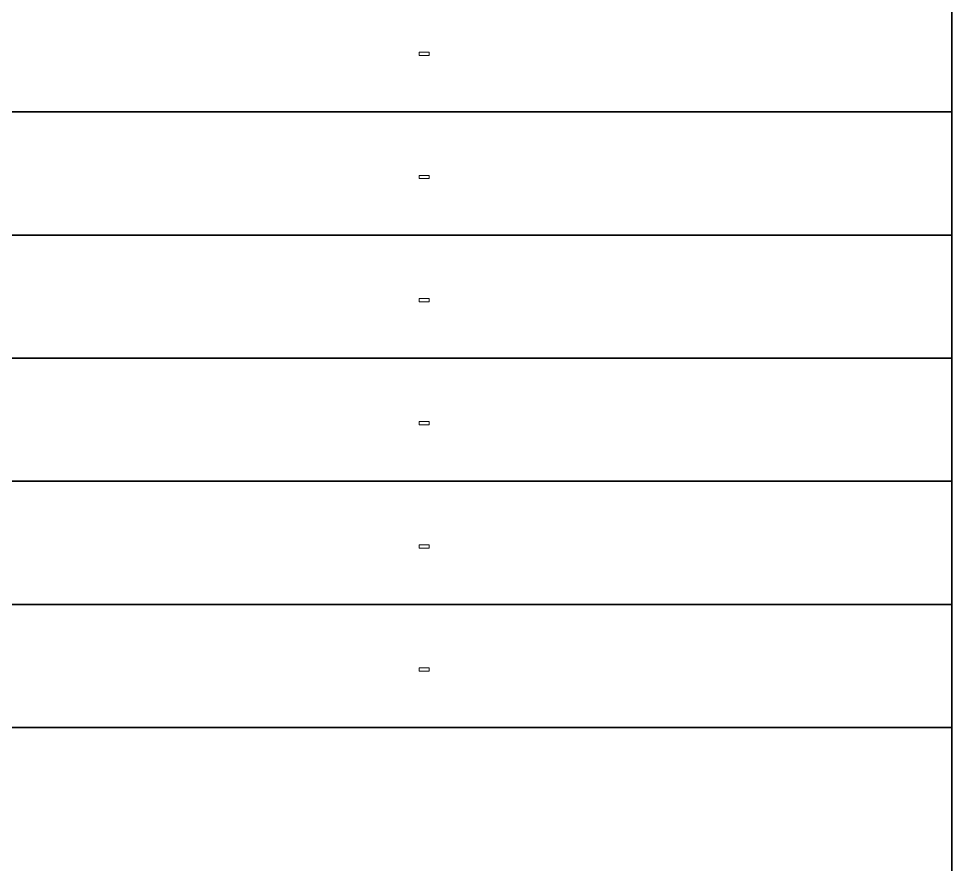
# Model space of a CAD drawing. Extents: x 14 to 2196, y -1968 to 1826.
# Drawn here: x 1060.3 to 1174, y 1509.8 to 1612.8 of the extents above; entities that cross this region are included whole.
import ezdxf

# ---------------------------------------------------------------- set-up
doc = ezdxf.new("R2010")
doc.units = 0

msp = doc.modelspace()

# ---------------------------------------------------------------- linework, layer by layer
at = {"color": 7, "lineweight": 35}
for p, q in [((1173.95874, 1015.596436), (1173.95874, 1826.436523)), ((954.038818, 1601.436523), (1173.95874, 1601.436523)), ((954.038818, 1586.436523), (1173.95874, 1586.436523)), ((954.038818, 1571.436523), (1173.95874, 1571.436523)), ((954.038818, 1556.436523), (1173.95874, 1556.436523)), ((954.038818, 1541.436523), (1174.038818, 1541.436523)), ((1174.038818, 1526.436523), (954.038818, 1526.436523))]:
    msp.add_line(p, q, dxfattribs=at)
at = {"color": 7, "lineweight": 13}
for points in [[(1109.111694, 1608.310181), (1110.332153, 1608.310181), (1110.332153, 1608.708618), (1109.111694, 1608.708618)], [(1109.111694, 1593.310181), (1110.332153, 1593.310181), (1110.332153, 1593.708618), (1109.111694, 1593.708618)], [(1109.111694, 1578.310181), (1110.332153, 1578.310181), (1110.332153, 1578.708618), (1109.111694, 1578.708618)], [(1109.111694, 1563.310181), (1110.332153, 1563.310181), (1110.332153, 1563.708618), (1109.111694, 1563.708618)], [(1109.111694, 1548.310181), (1110.332153, 1548.310181), (1110.332153, 1548.708618), (1109.111694, 1548.708618)], [(1109.111694, 1533.310181), (1110.332153, 1533.310181), (1110.332153, 1533.708618), (1109.111694, 1533.708618)]]:
    msp.add_lwpolyline(points, close=True, dxfattribs=at)

doc.saveas('drawing.dxf')
